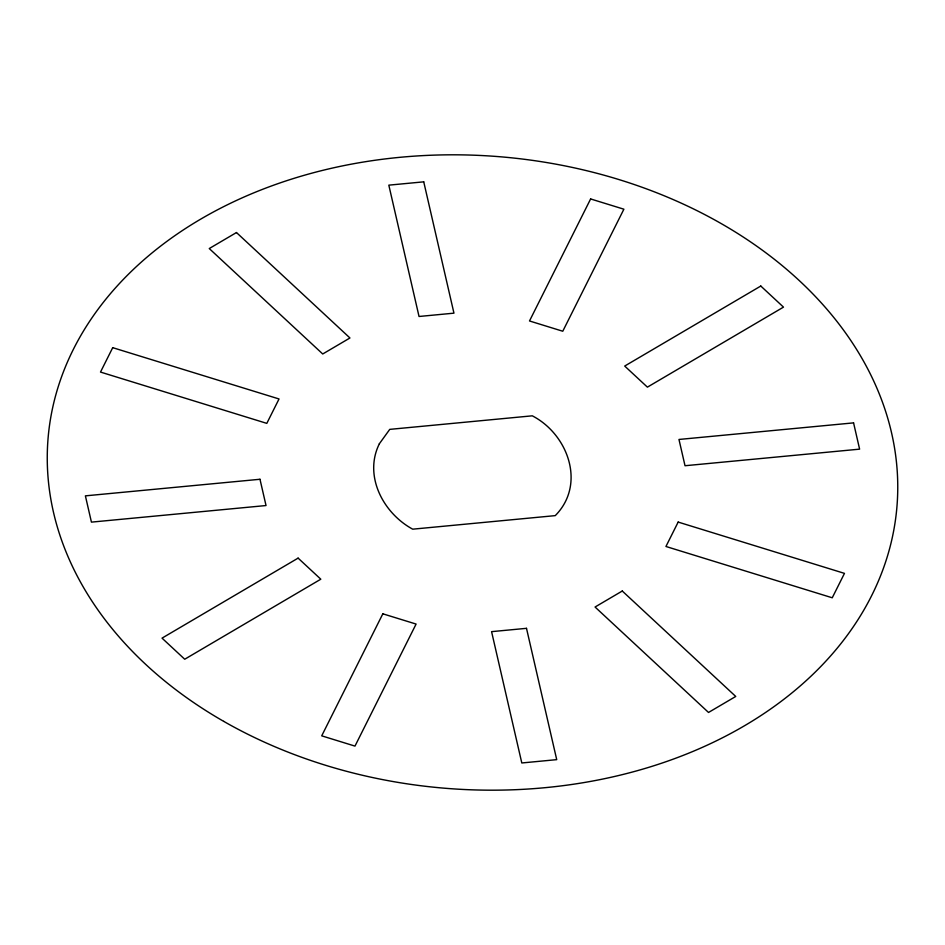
<?xml version="1.0" encoding="UTF-8"?>
<svg xmlns="http://www.w3.org/2000/svg" width="945" height="945" viewBox="0 0 945 945"><rect width="100%" height="100%" fill="white"/><g stroke="black" fill="none" stroke-linecap="round" stroke-linejoin="round"><path stroke-width="1.42" d="M379.358 443.772C363.412 475.843 383.233 513.23 412.705 529.176L555.258 515.627C586.254 484.36 568.087 434.298 532.295 415.824L389.742 429.373L379.358 443.772M112.715 347.665L100.501 372.07L266.809 423.372L279.035 398.967L112.715 347.665M382.831 613.813L321.713 735.836L354.977 746.101L416.095 624.066L382.831 613.813M590.625 198.946L529.507 320.969L562.771 331.234L623.889 209.199L590.625 198.946M678.167 522.077L665.941 546.482L832.25 597.783L844.476 573.379L678.167 522.077M236.474 232.541L209.258 248.547L322.729 353.985L349.945 337.979L236.474 232.541M298.112 558.117L162.032 638.135L184.724 659.232L320.804 579.202L298.112 558.117M760.796 286.04L624.704 366.058L647.396 387.143L783.488 307.125L760.796 286.04M622.271 591.015L595.055 607.021L708.526 712.459L735.742 696.453L622.271 591.015M423.738 181.842L388.82 185.149L419.037 316.481L453.954 313.161L423.738 181.842M259.981 479.269L85.393 495.853L91.429 522.124L266.029 505.54L259.981 479.269M853.571 422.876L678.971 439.46L685.019 465.731L859.607 449.147L853.571 422.876M526.495 628.33L491.577 631.65L521.805 762.969L556.723 759.65L526.495 628.33M223.717 721.366A425.817 316.941 4.4 0 0 895.576 519.077A425.817 316.941 4.4 0 0 298.218 177.058A425.817 316.941 4.4 0 0 223.717 721.366"/></g></svg>
